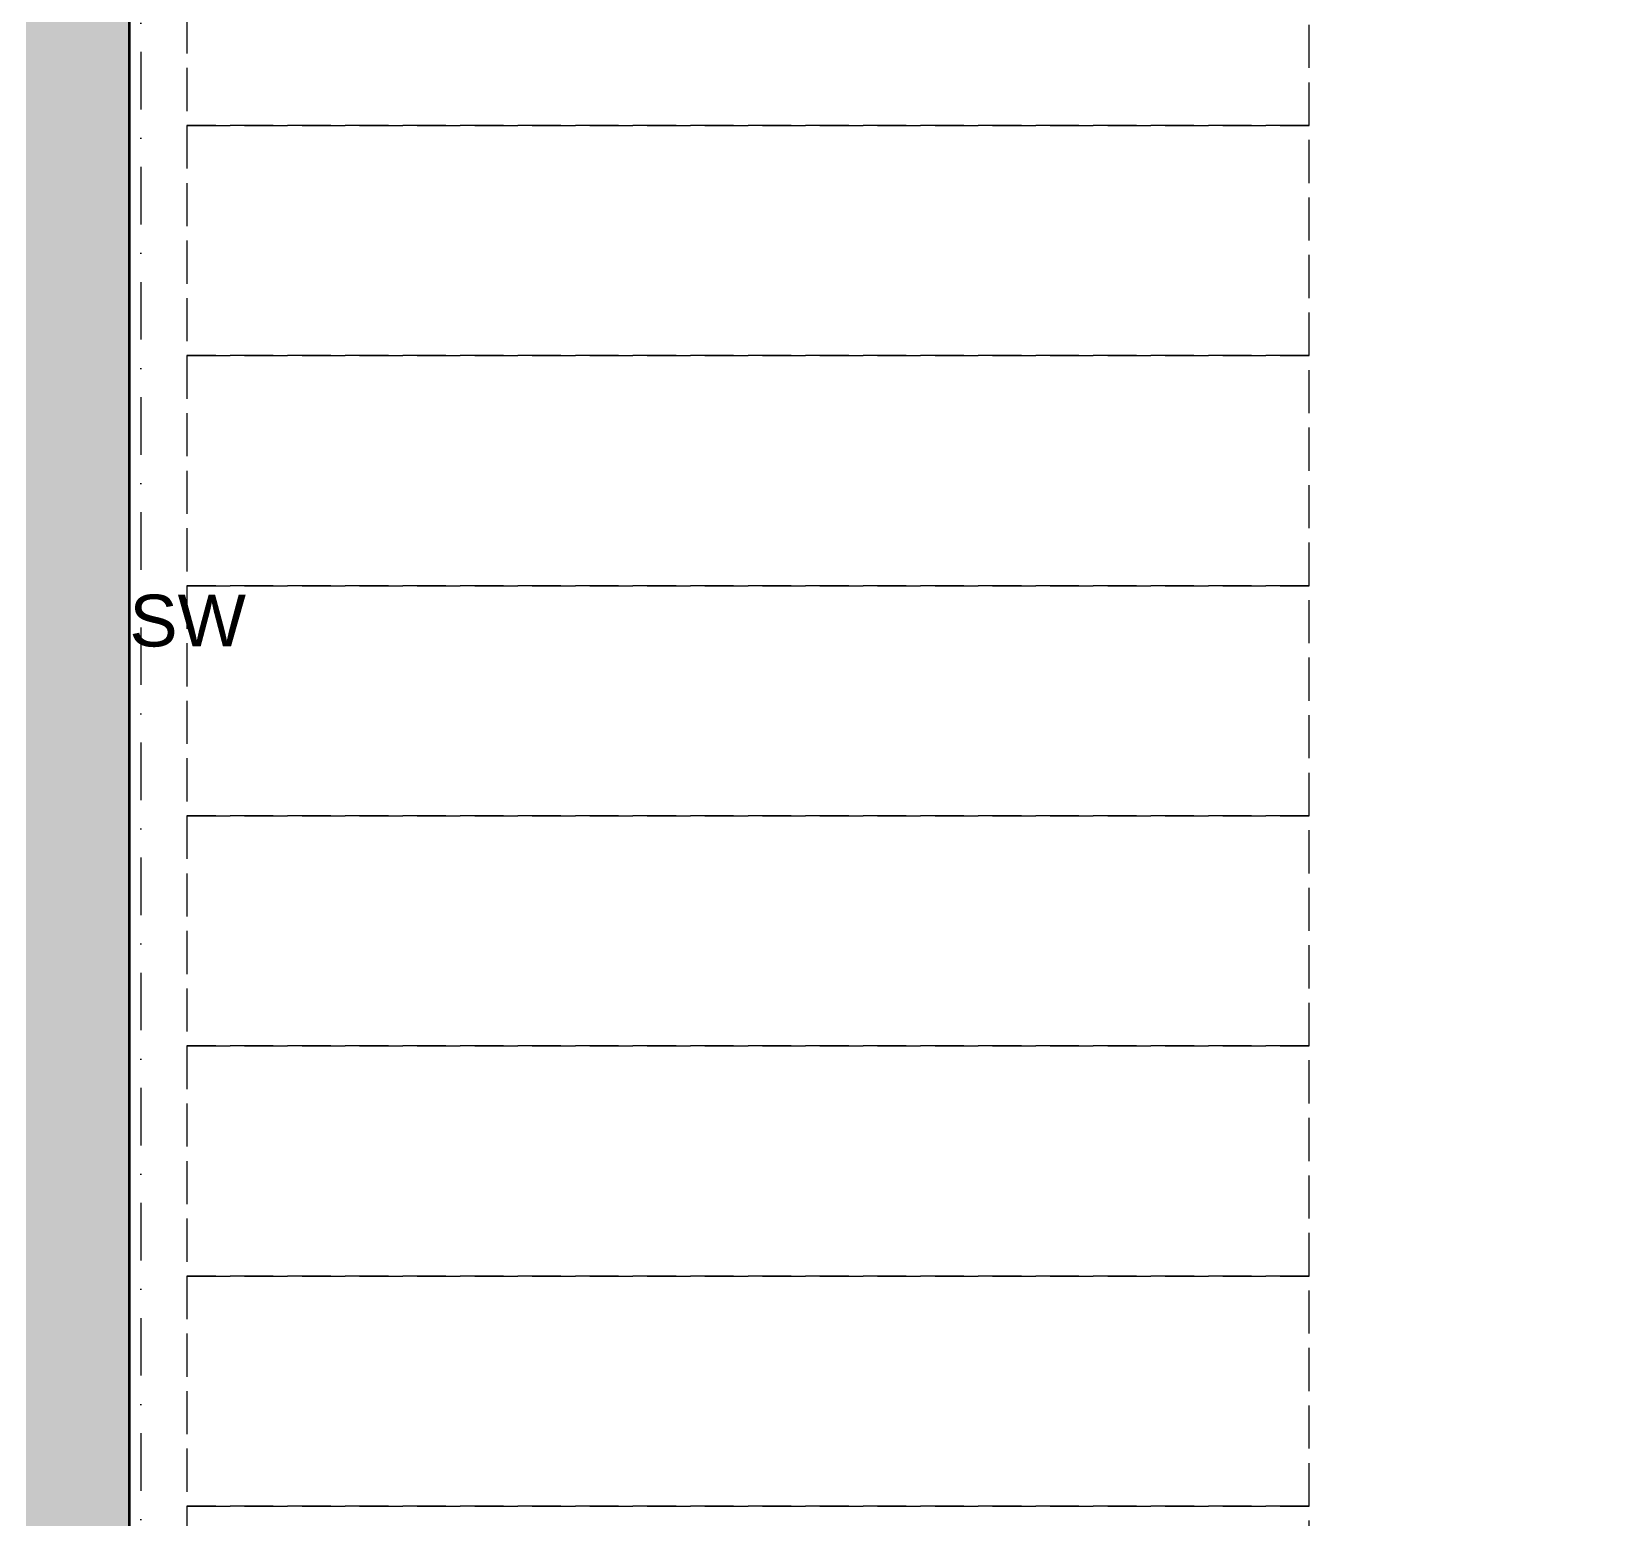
# Model space of a CAD drawing. Header units: millimetres. Extents: x 32522367 to 32638135, y 41424826 to 41540167.
# Drawn here: x 32563738 to 32566458, y 41521815 to 41524397 of the extents above; entities that cross this region are included whole.
import ezdxf
from ezdxf.enums import TextEntityAlignment as Align

# ---------------------------------------------------------------- set-up
doc = ezdxf.new("R2010")
doc.units = ezdxf.units.MM
doc.linetypes.add('Raster', pattern=[0.2, 0.1, -0.05, 0, -0.05])
doc.linetypes.add('Strichlinie eng', pattern=[0.1, 0.075, -0.025])
for name, color, linetype in [('000 Achsraster Haupt', 251, 'Continuous'), ('120 Wand Innen tragend', 251, 'Continuous'), ('571 Fahrrad Stellplaetze', 251, 'Continuous'), ('811 Raum 2.Erschließung_ Nebenräume_Allg.räume_Technik', 251, 'Continuous')]:
    doc.layers.add(name, color=color, linetype=linetype)
for name, color, linetype, lineweight in [('000 Achsraster Haupt_Stift_Nr__1', 251, 'Continuous', 13), ('120 Wand Innen tragend_Stift_Nr__24', 251, 'Continuous', 13), ('120 Wand Innen tragend_Stift_Nr__8', 251, 'Continuous', 35), ('571 Fahrrad Stellplaetze_Stift_Nr__1', 251, 'Continuous', 13), ('956 Durchbruch Beschriftung_Stift_Nr__61', 251, 'Continuous', 25)]:
    doc.layers.add(name, color=color, linetype=linetype, lineweight=lineweight)
doc.styles.add('ERSTELLTER_STIL_1', font='arial.ttf')

# ---------------------------------------------------------------- blocks, each defined once
blk = doc.blocks.new('Wand_30', base_point=(39.145, 69.3013))
at = {"layer": '120 Wand Innen tragend_Stift_Nr__24', "linetype": 'Continuous', "lineweight": 13}
blk.add_hatch(color=92, dxfattribs=at).paths.add_polyline_path([(41.1918, 76.9126), (39.0229, 69.5244), (39.1956, 69.4737), (41.3645, 76.8619)])
at = {"layer": '120 Wand Innen tragend_Stift_Nr__8', "color": 7, "linetype": 'Continuous', "lineweight": 35, "flags": 128}
blk.add_lwpolyline([(39.1956, 69.4737), (40.9251, 75.3651)], dxfattribs=at)
blk = doc.blocks.new('Fahrradstellplatz 50x200')
at = {"layer": '571 Fahrrad Stellplaetze_Stift_Nr__1', "color": 7, "linetype": 'Strichlinie eng', "lineweight": 13}
for p, q in [((0, 1.95), (0, 0)), ((0.4, 1.95), (0, 1.95)), ((0.4, 0), (0.4, 1.95)), ((0, 0), (0.4, 0))]:
    blk.add_line(p, q, dxfattribs=at)
blk = doc.blocks.new('Standard-Rastermarker')
at = {"layer": '000 Achsraster Haupt_Stift_Nr__1', "color": 7, "linetype": 'Raster', "lineweight": 13}
blk.add_line((1, 0), (73, 0), dxfattribs=at)
at = {"layer": '000 Achsraster Haupt_Stift_Nr__1', "color": 7, "lineweight": 13, "style": 'ERSTELLTER_STIL_1'}
for tag, p in [('AC_MarkerText_1_0', (-0.3593, -0.0343)), ('AC_MarkerText_1_1', (74.1407, -0.0343))]:
    blk.add_attdef(tag, text='', height=0.15, rotation=90, dxfattribs=at).set_placement(p, align=Align.TOP_CENTER)

msp = doc.modelspace()

# ---------------------------------------------------------------- linework, layer by layer
at = {"layer": '811 Raum 2.Erschließung_ Nebenräume_Allg.räume_Technik', "color": 40, "linetype": 'Continuous', "lineweight": 0, "true_color": 0xffd933, "flags": 128}
msp.add_lwpolyline([(32563908.467, 41519233.528), (32563908.475, 41517583.739), (32567348.474, 41517583.755), (32567348.473, 41517733.543), (32576728.481, 41517733.593), (32576728.482, 41517553.593), (32576728.513, 41511633.595), (32586978.516, 41511633.648), (32586978.485, 41517553.646), (32585028.475, 41517553.636), (32585028.474, 41517733.636), (32586978.484, 41517733.646), (32586978.476, 41519233.646), (32585028.467, 41519233.636), (32585028.466, 41519413.636), (32586978.475, 41519413.646), (32586978.435, 41527213.654), (32565974.381, 41527213.546), (32563908.426, 41527213.535), (32563908.465, 41519413.527), (32565958.466, 41519413.538), (32565958.467, 41519233.538)], close=True, dxfattribs=at)

# ---------------------------------------------------------------- block references
at = {"layer": '000 Achsraster Haupt', "color": 7, "linetype": 'Continuous', "lineweight": 18, "xscale": 1000, "yscale": 1000, "zscale": 1000, "rotation": 270.0002954042531}
msp.add_blockref('Standard-Rastermarker', (32563928.391, 41535366.62), dxfattribs=at)
at = {"layer": '120 Wand Innen tragend', "color": 7, "lineweight": 35, "xscale": 1000, "yscale": 1000, "zscale": 1000, "rotation": 16.36019999999994}
msp.add_blockref('Wand_30', (32563908.467, 41519233.839), dxfattribs=at)
at = {"layer": '571 Fahrrad Stellplaetze', "color": 7, "linetype": 'Continuous', "lineweight": 13, "xscale": 1000, "yscale": 1000, "zscale": 1000, "rotation": 90.0002848825737}
for p in [(32565958.442, 41524233.54), (32565958.444, 41523833.54), (32565958.446, 41523433.54), (32565958.448, 41523033.54), (32565958.45, 41522633.54), (32565958.452, 41522233.54), (32565958.454, 41521833.54), (32565958.456, 41521433.54)]:
    msp.add_blockref('Fahrradstellplatz 50x200', p, dxfattribs=at)

# ---------------------------------------------------------------- texts
at = {"layer": '956 Durchbruch Beschriftung_Stift_Nr__61', "color": 5, "linetype": 'Continuous', "lineweight": 25, "insert": (32563908.445, 41523417.954), "char_height": 90, "attachment_point": 1, "rotation": 0.000294, "style": 'ERSTELLTER_STIL_1'}
msp.add_mtext('\\A1;{\\pql;\\fArial|b0|i0|c0|p0;\\W1.000000;SW}', dxfattribs=at)

doc.saveas('drawing.dxf')
